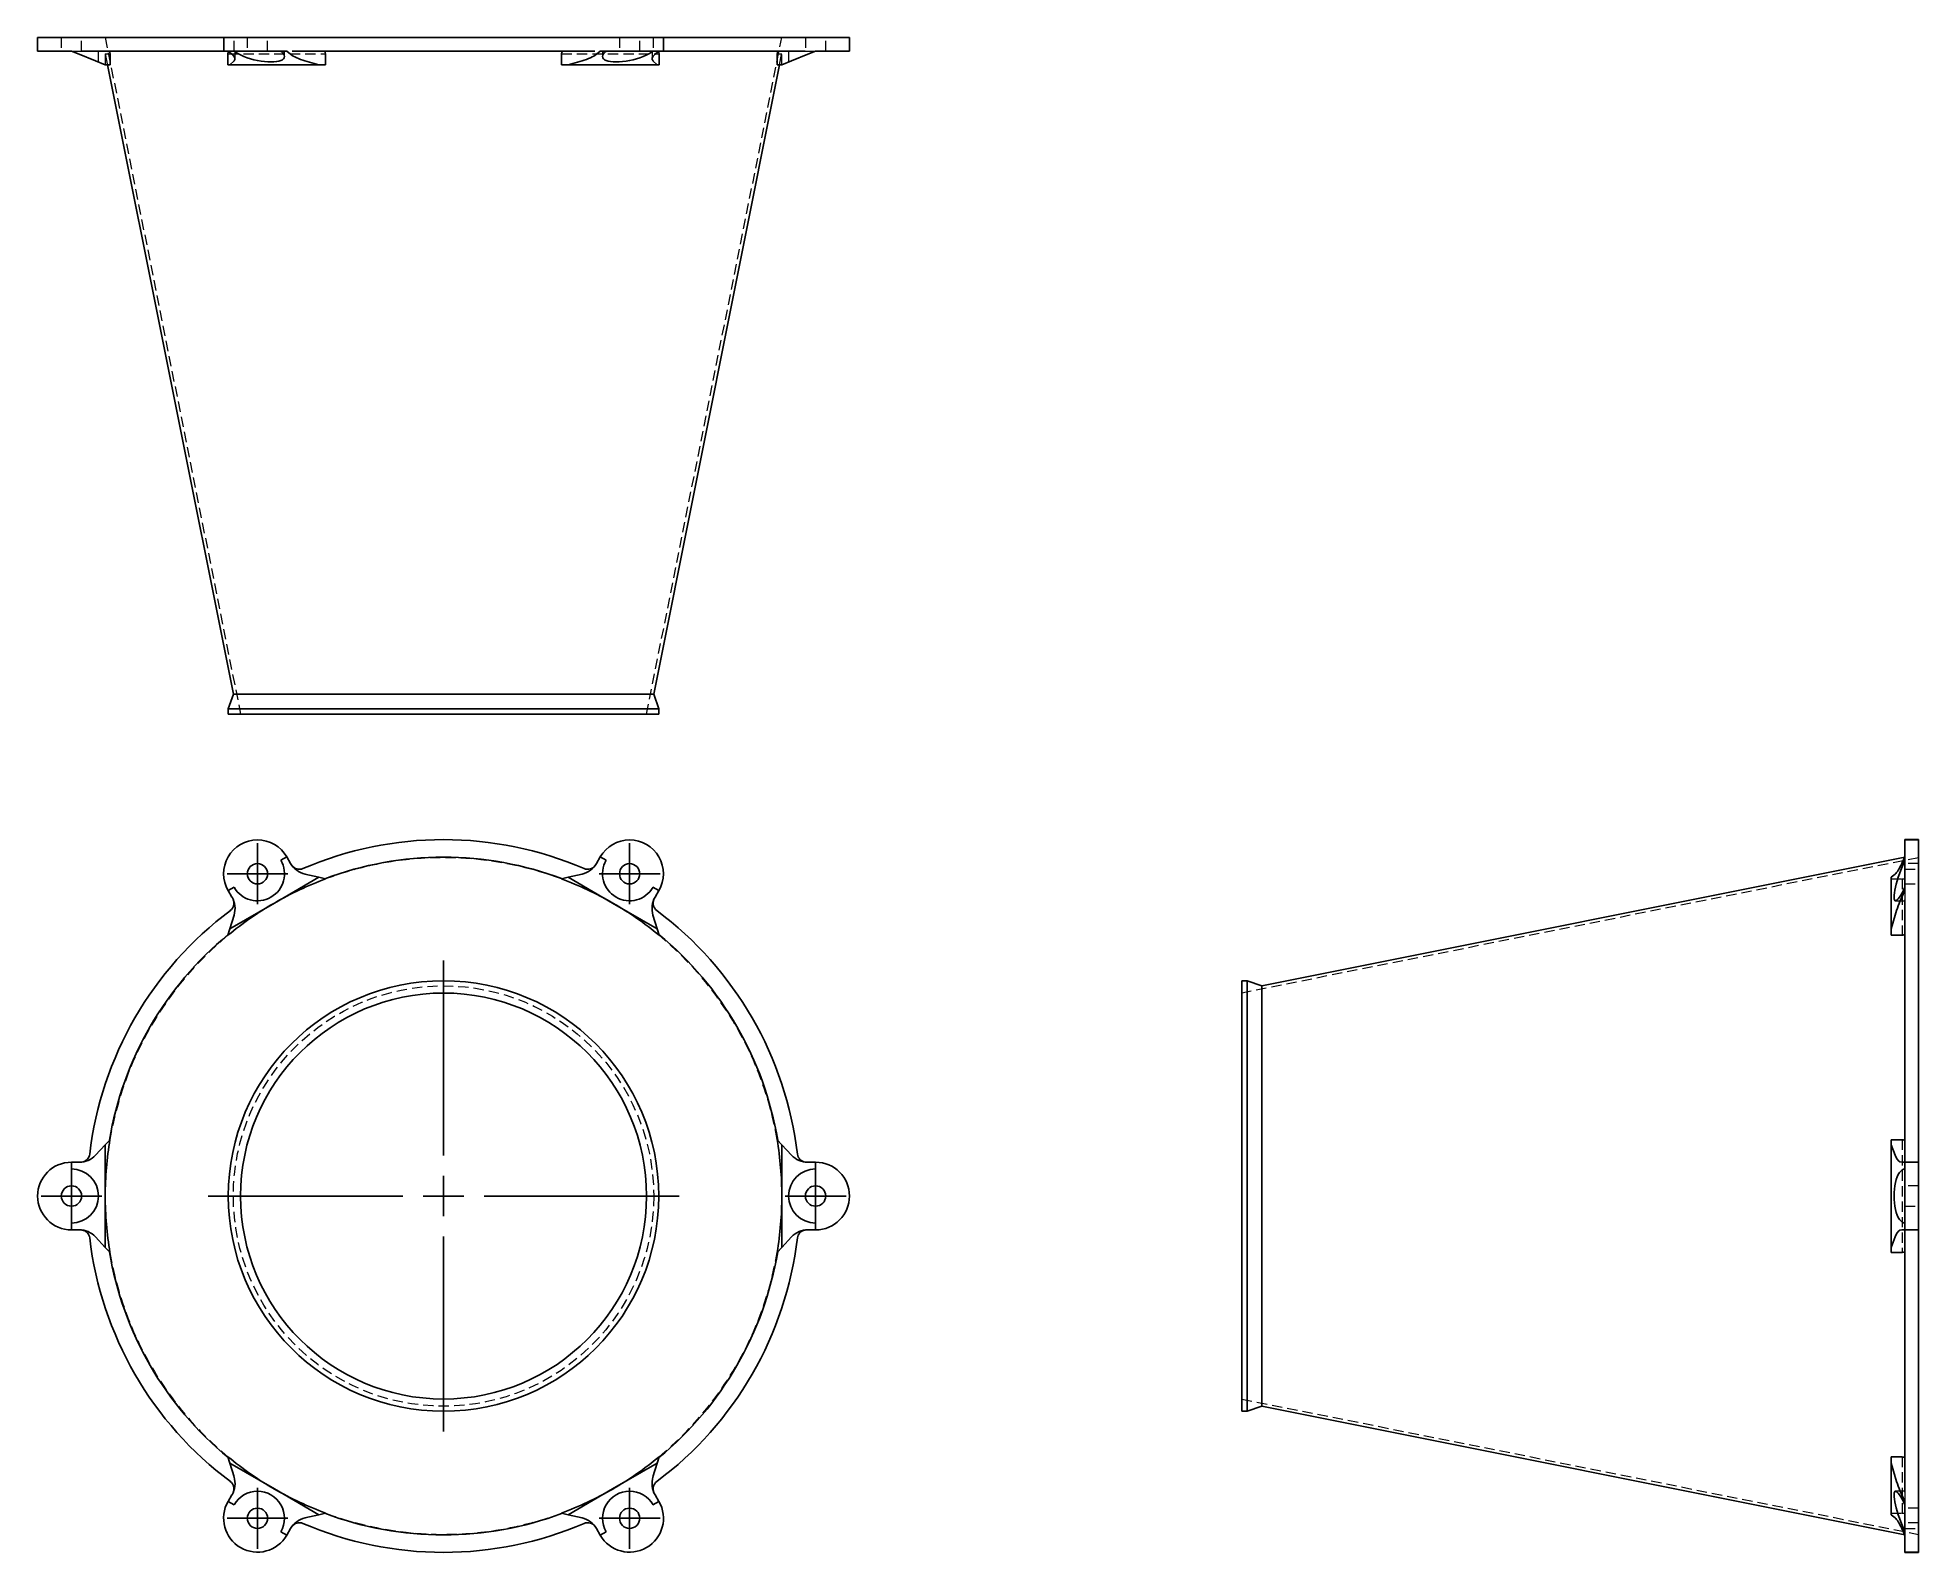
# Model space of a CAD drawing. Header units: millimetres. Extents: x 33 to 265, y 13 to 200.
import ezdxf

# ---------------------------------------------------------------- set-up
doc = ezdxf.new("R2010")
doc.units = ezdxf.units.MM
doc.linetypes.add('HIDDEN', pattern=[1.905, 1.27, -0.635])
doc.layers.add('10', color=7, linetype='Continuous')

# ---------------------------------------------------------------- blocks, each defined once
blk = doc.blocks.new('SW_CENTERMARKSYMBOL_0')
at = {"layer": '10', "color": 0}
for p, q in [((0, 2.5), (0, 3.75)), ((0, 0), (0, 2.5)), ((-2.5, 0), (-3.75, 0)), ((0, 0), (-2.5, 0)), ((0, 0), (0, -2.5)), ((0, 0), (2.5, 0)), ((2.5, 0), (3.75, 0)), ((0, -2.5), (0, -3.75))]:
    blk.add_line(p, q, dxfattribs=at)
blk = doc.blocks.new('SW_CENTERMARKSYMBOL_1')
at = {"layer": '10', "color": 0}
for p, q in [((0, 2.5), (0, 3.75)), ((0, 0), (0, 2.5)), ((-2.5, 0), (-3.75, 0)), ((0, 0), (-2.5, 0)), ((0, 0), (0, -2.5)), ((0, 0), (2.5, 0)), ((2.5, 0), (3.75, 0)), ((0, -2.5), (0, -3.75))]:
    blk.add_line(p, q, dxfattribs=at)
blk = doc.blocks.new('SW_CENTERMARKSYMBOL_2')
at = {"layer": '10', "color": 0}
for p, q in [((0, 2.5), (0, 3.75)), ((0, 0), (0, 2.5)), ((-2.5, 0), (-3.75, 0)), ((0, 0), (-2.5, 0)), ((0, 0), (0, -2.5)), ((0, 0), (2.5, 0)), ((2.5, 0), (3.75, 0)), ((0, -2.5), (0, -3.75))]:
    blk.add_line(p, q, dxfattribs=at)
blk = doc.blocks.new('SW_CENTERMARKSYMBOL_3')
at = {"layer": '10', "color": 0}
for p, q in [((0, 5), (0, 29.01)), ((0, 0), (0, 2.5)), ((-5, 0), (-29.01, 0)), ((0, 0), (-2.5, 0)), ((0, 0), (0, -2.5)), ((0, 0), (2.5, 0)), ((5, 0), (29.01, 0)), ((0, -5), (0, -29.01))]:
    blk.add_line(p, q, dxfattribs=at)
blk = doc.blocks.new('SW_CENTERMARKSYMBOL_4')
at = {"layer": '10', "color": 0}
for p, q in [((0, 2.5), (0, 3.75)), ((0, 0), (0, 2.5)), ((-2.5, 0), (-3.75, 0)), ((0, 0), (-2.5, 0)), ((0, 0), (0, -2.5)), ((0, 0), (2.5, 0)), ((2.5, 0), (3.75, 0)), ((0, -2.5), (0, -3.75))]:
    blk.add_line(p, q, dxfattribs=at)
blk = doc.blocks.new('SW_CENTERMARKSYMBOL_5')
at = {"layer": '10', "color": 0}
for p, q in [((0, 2.5), (0, 3.75)), ((0, 0), (0, 2.5)), ((-2.5, 0), (-3.75, 0)), ((0, 0), (-2.5, 0)), ((0, 0), (0, -2.5)), ((0, 0), (2.5, 0)), ((2.5, 0), (3.75, 0)), ((0, -2.5), (0, -3.75))]:
    blk.add_line(p, q, dxfattribs=at)
blk = doc.blocks.new('SW_CENTERMARKSYMBOL_6')
at = {"layer": '10', "color": 0}
for p, q in [((0, 2.5), (0, 3.75)), ((0, 0), (0, 2.5)), ((-2.5, 0), (-3.75, 0)), ((0, 0), (-2.5, 0)), ((0, 0), (0, -2.5)), ((0, 0), (2.5, 0)), ((2.5, 0), (3.75, 0)), ((0, -2.5), (0, -3.75))]:
    blk.add_line(p, q, dxfattribs=at)

msp = doc.modelspace()

# ---------------------------------------------------------------- linework, layer by layer
at = {"color": 7, "linetype": 'Continuous', "lineweight": 25}
for p, q in [((33, 199.67), (33, 198)), ((37.17, 199.67), (33, 199.67)), ((37.17, 199.67), (38.11, 199.67)), ((38.11, 199.67), (38.45, 199.67)), ((38.45, 199.67), (39.42, 199.67)), ((55.92, 199.67), (39.42, 199.67)), ((55.92, 199.67), (55.92, 198)), ((63.69, 199.67), (55.92, 199.67)), ((63.69, 199.67), (64.16, 199.67)), ((64.16, 199.67), (64.35, 199.67)), ((64.35, 199.67), (65.68, 199.67)), ((100.32, 199.67), (65.68, 199.67)), ((100.32, 199.67), (101.65, 199.67)), ((101.65, 199.67), (101.84, 199.67)), ((102.31, 199.67), (101.84, 199.67)), ((110.08, 199.67), (102.31, 199.67)), ((110.08, 198), (110.08, 199.67)), ((126.58, 199.67), (110.08, 199.67)), ((126.58, 199.67), (127.55, 199.67)), ((127.55, 199.67), (127.89, 199.67)), ((128.83, 199.67), (127.89, 199.67)), ((133, 199.67), (128.83, 199.67)), ((133, 198), (133, 199.67)), ((37.17, 198), (33, 198)), ((37.17, 198), (38.11, 197.62)), ((40.13, 196.81), (38.11, 197.62)), ((39.42, 198), (38.45, 198)), ((55.92, 198), (39.42, 198)), ((41.92, 196.33), (41.92, 197.68)), ((63.69, 198), (55.92, 198)), ((56.44, 196.33), (56.44, 197.68)), ((56.94, 197.62), (56.47, 198)), ((63.69, 198), (64.16, 197.62)), ((65.68, 198), (64.35, 198)), ((100.32, 198), (65.68, 198)), ((68.47, 196.33), (68.47, 197.68)), ((97.53, 196.33), (97.53, 197.68)), ((101.65, 198), (100.32, 198)), ((101.84, 197.62), (102.31, 198)), ((110.08, 198), (102.31, 198)), ((109.53, 198), (109.06, 197.62)), ((109.56, 196.33), (109.56, 197.68)), ((126.58, 198), (110.08, 198)), ((124.08, 196.33), (124.08, 197.68)), ((127.89, 197.62), (125.87, 196.81)), ((127.55, 198), (126.58, 198)), ((127.89, 197.62), (128.83, 198)), ((133, 198), (128.83, 198)), ((40.13, 196.81), (41.33, 196.33)), ((41.33, 196.33), (41.92, 196.33)), ((41.6, 196.33), (57.11, 118.81)), ((56.69, 196.33), (56.44, 196.33)), ((56.69, 196.33), (57.2, 196.81)), ((62.17, 196.33), (56.69, 196.33)), ((67.64, 196.33), (62.17, 196.33)), ((65.93, 196.81), (67.64, 196.33)), ((67.64, 196.33), (68.47, 196.33)), ((98.36, 196.33), (97.53, 196.33)), ((98.36, 196.33), (100.07, 196.81)), ((103.83, 196.33), (98.36, 196.33)), ((109.31, 196.33), (103.83, 196.33)), ((108.8, 196.81), (109.31, 196.33)), ((108.89, 118.81), (124.4, 196.33)), ((109.31, 196.33), (109.56, 196.33)), ((124.67, 196.33), (124.08, 196.33)), ((124.67, 196.33), (125.87, 196.81)), ((57.11, 118.81), (56.49, 116.99)), ((57.11, 118.81), (108.89, 118.81)), ((109.51, 116.99), (108.89, 118.81)), ((56.49, 116.99), (56.49, 116.33)), ((109.51, 116.99), (56.49, 116.99)), ((109.51, 116.33), (56.49, 116.33)), ((109.51, 116.33), (109.51, 116.99)), ((264.67, 100.89), (263, 100.89)), ((263, 100.86), (263, 100.89)), ((264.67, 100.86), (263, 100.86)), ((263, 94.61), (263, 100.86)), ((264.67, 100.86), (264.67, 100.89)), ((264.67, 94.61), (264.67, 100.86)), ((63.69, 98.78), (62.97, 98.36)), ((63.69, 98.78), (64.16, 97.96)), ((101.84, 97.96), (102.31, 98.78)), ((102.31, 98.78), (103.03, 98.36)), ((262.98, 98.73), (183.81, 82.89)), ((262.62, 97.96), (263, 98.78)), ((56.47, 94.61), (57.2, 95.03)), ((67.64, 96.25), (62.17, 93.08)), ((65.93, 96.65), (67.64, 96.25)), ((67.64, 96.25), (68.47, 96.05)), ((98.36, 96.25), (97.53, 96.05)), ((98.36, 96.25), (100.07, 96.65)), ((103.83, 93.08), (98.36, 96.25)), ((109.53, 94.61), (108.8, 95.03)), ((261.33, 96.25), (261.81, 96.65)), ((261.33, 93.08), (261.33, 96.25)), ((56.94, 93.8), (56.47, 94.61)), ((62.17, 93.08), (56.69, 89.92)), ((109.31, 89.92), (103.83, 93.08)), ((109.53, 94.61), (109.06, 93.8)), ((261.33, 89.92), (261.33, 93.08)), ((263, 94.61), (262.62, 93.8)), ((263, 92.17), (263, 93.49)), ((264.67, 94.61), (264.67, 93.8)), ((264.67, 93.8), (264.67, 93.49)), ((264.67, 93.49), (264.67, 92.17)), ((56.69, 89.92), (57.2, 91.6)), ((108.8, 91.6), (109.31, 89.92)), ((261.81, 91.6), (261.33, 89.92)), ((263, 62.16), (263, 92.17)), ((264.67, 62.16), (264.67, 92.17)), ((56.69, 89.92), (56.44, 89.11)), ((109.31, 89.92), (109.56, 89.11)), ((261.33, 89.92), (261.33, 89.11)), ((261.33, 89.11), (262.68, 89.11)), ((181.99, 83.51), (181.33, 83.51)), ((181.33, 57), (181.33, 83.51)), ((183.81, 82.89), (181.99, 83.51)), ((181.99, 57), (181.99, 83.51)), ((183.81, 82.89), (183.81, 31.11)), ((40.13, 62.04), (41.33, 63.32)), ((41.33, 63.32), (41.92, 63.94)), ((41.33, 63.32), (41.33, 57)), ((124.67, 63.32), (124.08, 63.94)), ((124.67, 57), (124.67, 63.32)), ((124.67, 63.32), (125.87, 62.04)), ((261.33, 63.32), (261.33, 63.94)), ((261.33, 63.94), (262.68, 63.94)), ((261.33, 57), (261.33, 63.32)), ((261.33, 63.32), (261.81, 62.04)), ((37.17, 61.17), (38.11, 61.17)), ((37.17, 61.17), (37.17, 60.33)), ((127.89, 61.17), (128.83, 61.17)), ((128.83, 61.17), (128.83, 60.33)), ((262.62, 61.17), (263, 61.17)), ((263, 61.19), (263, 62.16)), ((263, 52.83), (263, 61.17)), ((263, 61.17), (264.67, 61.17)), ((264.67, 62.16), (264.67, 61.19)), ((264.67, 61.19), (264.67, 61.17)), ((264.67, 52.83), (264.67, 61.17)), ((41.33, 57), (41.33, 50.68)), ((124.67, 50.68), (124.67, 57)), ((181.33, 30.49), (181.33, 57)), ((181.99, 30.49), (181.99, 57)), ((261.33, 50.68), (261.33, 57)), ((37.17, 52.83), (37.17, 53.67)), ((128.83, 52.83), (128.83, 53.67)), ((38.11, 52.83), (37.17, 52.83)), ((41.33, 50.68), (40.13, 51.96)), ((125.87, 51.96), (124.67, 50.68)), ((128.83, 52.83), (127.89, 52.83)), ((261.81, 51.96), (261.33, 50.68)), ((263, 52.83), (262.62, 52.83)), ((263, 52.83), (264.67, 52.83)), ((263, 51.84), (263, 52.81)), ((263, 21.83), (263, 51.84)), ((264.67, 52.83), (264.67, 52.81)), ((264.67, 52.81), (264.67, 51.84)), ((264.67, 21.83), (264.67, 51.84)), ((41.33, 50.68), (41.92, 50.06)), ((124.67, 50.68), (124.08, 50.06)), ((261.33, 50.68), (261.33, 50.06)), ((261.33, 50.06), (262.68, 50.06)), ((181.33, 30.49), (181.99, 30.49)), ((181.99, 30.49), (183.81, 31.11)), ((183.81, 31.11), (262.98, 15.27)), ((56.69, 24.08), (56.44, 24.89)), ((57.2, 22.4), (56.69, 24.08)), ((56.69, 24.08), (62.17, 20.92)), ((103.83, 20.92), (109.31, 24.08)), ((109.31, 24.08), (108.8, 22.4)), ((109.31, 24.08), (109.56, 24.89)), ((261.33, 24.08), (261.33, 24.89)), ((261.33, 24.89), (262.68, 24.89)), ((261.33, 24.08), (261.81, 22.4)), ((261.33, 20.92), (261.33, 24.08)), ((62.17, 20.92), (67.64, 17.75)), ((98.36, 17.75), (103.83, 20.92)), ((261.33, 17.75), (261.33, 20.92)), ((263, 20.51), (263, 21.83)), ((264.67, 21.83), (264.67, 20.51)), ((56.47, 19.39), (56.94, 20.2)), ((56.47, 19.39), (57.2, 18.97)), ((109.53, 19.39), (108.8, 18.97)), ((109.06, 20.2), (109.53, 19.39)), ((262.62, 20.2), (263, 19.39)), ((263, 13.14), (263, 19.39)), ((264.67, 20.51), (264.67, 20.2)), ((264.67, 19.39), (264.67, 20.2)), ((264.67, 13.14), (264.67, 19.39)), ((67.64, 17.75), (65.93, 17.35)), ((67.64, 17.75), (68.47, 17.95)), ((98.36, 17.75), (97.53, 17.95)), ((100.07, 17.35), (98.36, 17.75)), ((261.81, 17.35), (261.33, 17.75)), ((63.69, 15.22), (62.97, 15.64)), ((64.16, 16.04), (63.69, 15.22)), ((102.31, 15.22), (101.84, 16.04)), ((102.31, 15.22), (103.03, 15.64)), ((263, 15.22), (262.62, 16.04)), ((263, 13.14), (264.67, 13.14)), ((263, 13.11), (263, 13.14)), ((263, 13.11), (264.67, 13.11)), ((264.67, 13.11), (264.67, 13.14))]:
    msp.add_line(p, q, dxfattribs=at)
at = {"color": 7, "linetype": 'HIDDEN', "lineweight": 18}
for p, q in [((35.92, 199.67), (35.92, 198)), ((38.42, 198), (38.42, 199.67)), ((41.33, 199.67), (58, 116.33)), ((57.19, 198), (57.19, 199.67)), ((58.83, 199.67), (58.83, 198)), ((61.33, 198), (61.33, 199.67)), ((104.67, 199.67), (104.67, 198)), ((107.17, 198), (107.17, 199.67)), ((108, 116.33), (124.67, 199.67)), ((108.81, 199.67), (108.81, 198)), ((127.58, 199.67), (127.58, 198)), ((130.08, 198), (130.08, 199.67)), ((37.17, 198), (38.45, 198)), ((40.5, 196.67), (40.5, 198)), ((41.33, 197.68), (41.92, 197.68)), ((41.33, 197.68), (41.6, 196.33)), ((41.33, 197.68), (41.33, 196.33)), ((56.44, 197.68), (68.47, 197.68)), ((57.32, 197.07), (57.32, 198)), ((63.42, 197.33), (63.42, 198)), ((97.53, 197.68), (109.56, 197.68)), ((102.58, 198), (102.58, 197.33)), ((108.68, 198), (108.68, 197.07)), ((124.08, 197.68), (124.67, 197.68)), ((124.4, 196.33), (124.67, 197.68)), ((124.67, 196.33), (124.67, 197.68)), ((125.5, 198), (125.5, 196.67)), ((127.55, 198), (128.83, 198)), ((57.2, 196.81), (56.69, 196.33)), ((109.31, 196.33), (108.8, 196.81)), ((264.67, 98.67), (181.33, 82)), ((263, 98.73), (262.98, 98.73)), ((264.67, 97.94), (263, 97.94)), ((261.81, 96.65), (261.33, 96.25)), ((261.33, 96.05), (262.68, 96.05)), ((262.68, 96.05), (262.68, 89.11)), ((263, 97.24), (264.67, 97.24)), ((263, 95.44), (264.67, 95.44)), ((261.85, 93.36), (263, 93.36)), ((263, 94.61), (263, 93.49)), ((261.81, 62.04), (261.33, 63.32)), ((262.68, 63.94), (262.68, 50.06)), ((264.67, 58.25), (263, 58.25)), ((263, 55.75), (264.67, 55.75)), ((261.33, 50.68), (261.81, 51.96)), ((181.33, 32), (264.67, 15.33)), ((262.68, 24.89), (262.68, 17.95)), ((263, 20.64), (261.85, 20.64)), ((263, 20.51), (263, 19.39)), ((264.67, 18.56), (263, 18.56)), ((261.33, 17.95), (262.68, 17.95)), ((261.33, 17.75), (261.81, 17.35)), ((264.67, 16.76), (263, 16.76)), ((262.98, 15.27), (263, 15.27)), ((263, 16.06), (264.67, 16.06))]:
    msp.add_line(p, q, dxfattribs=at)
at = {"color": 7, "linetype": 'Continuous', "lineweight": 25}
for centre, radius in [((60.08, 96.69), 1.25), ((105.92, 96.69), 1.25), ((83, 57), 26.51), ((83, 57), 25), ((37.17, 57), 1.25), ((128.83, 57), 1.25), ((60.08, 17.31), 1.25), ((105.92, 17.31), 1.25)]:
    msp.add_circle(centre, radius, dxfattribs=at)
at = {"color": 7, "linetype": 'HIDDEN', "lineweight": 18}
msp.add_circle((83, 57), 25.89, dxfattribs=at)
at = {"color": 7, "linetype": 'Continuous', "lineweight": 25}
for centre, radius, start, end in [((60.08, 96.69), 4.17, 30, 210), ((83, 57), 43.89, 66.7517, 113.2483), ((105.92, 96.69), 4.17, 330, 150), ((60.08, 96.69), 3.33, 210, 30), ((66.57, 99.35), 2.78, 210, 256.8191), ((65.24, 98.35), 1.11, 217.0767, 293.2483), ((83, 57), 41.73, 69.4635, 110.5365), ((99.43, 99.35), 2.78, 283.1809, 330), ((100.76, 98.35), 1.11, 246.7517, 322.9233), ((105.92, 96.69), 3.33, 150, 330), ((83, 57), 41.67, 110.4059, 120), ((83, 57), 41.67, 60, 69.5941), ((83, 57), 41.67, 120, 129.5941), ((56.07, 93.06), 1.11, 306.7517, 22.9233), ((54.54, 92.41), 2.78, 343.1809, 30), ((83, 57), 41.67, 50.4059, 60), ((111.46, 92.41), 2.78, 150, 196.8191), ((109.93, 93.06), 1.11, 157.0767, 233.2483), ((83, 57), 43.89, 126.7517, 173.2483), ((83, 57), 43.89, 6.7517, 53.2483), ((83, 57), 41.73, 129.4635, 170.5365), ((83, 57), 41.73, 9.4635, 50.5365), ((83, 57), 41.67, 170.4059, 180), ((83, 57), 41.67, 0, 9.5941), ((37.17, 57), 4.17, 90, 270), ((37.17, 57), 3.33, 270, 90), ((38.11, 63.94), 2.78, 270, 316.8191), ((38.31, 62.29), 1.11, 277.0767, 353.2483), ((128.83, 57), 3.33, 90, 270), ((127.89, 63.94), 2.78, 223.1809, 270), ((127.69, 62.29), 1.11, 186.7517, 262.9233), ((128.83, 57), 4.17, 270, 90), ((83, 57), 41.67, 180, 189.5941), ((83, 57), 41.67, 350.4059, 0), ((38.11, 50.06), 2.78, 43.1809, 90), ((38.31, 51.71), 1.11, 6.7517, 82.9233), ((83, 57), 43.89, 186.7517, 233.2483), ((83, 57), 43.89, 306.7517, 353.2483), ((127.89, 50.06), 2.78, 90, 136.8191), ((127.69, 51.71), 1.11, 97.0767, 173.2483), ((83, 57), 41.73, 189.4635, 230.5365), ((83, 57), 41.73, 309.4635, 350.5365), ((83, 57), 41.67, 230.4059, 240), ((83, 57), 41.67, 300, 309.5941), ((56.07, 20.94), 1.11, 337.0767, 53.2483), ((54.54, 21.59), 2.78, 330, 16.8191), ((83, 57), 41.67, 240, 249.5941), ((83, 57), 41.67, 290.4059, 300), ((111.46, 21.59), 2.78, 163.1809, 210), ((109.93, 20.94), 1.11, 126.7517, 202.9233), ((60.08, 17.31), 4.17, 150, 330), ((60.08, 17.31), 3.33, 330, 150), ((105.92, 17.31), 4.17, 210, 30), ((105.92, 17.31), 3.33, 30, 210), ((66.57, 14.65), 2.78, 103.1809, 150), ((65.24, 15.65), 1.11, 66.7517, 142.9233), ((83, 57), 43.89, 246.7517, 293.2483), ((83, 57), 41.73, 249.4635, 290.5365), ((99.43, 14.65), 2.78, 30, 76.8191), ((100.76, 15.65), 1.11, 37.0767, 113.2483)]:
    msp.add_arc(centre, radius, start, end, dxfattribs=at)
at = {"color": 7, "linetype": 'HIDDEN', "lineweight": 18}
for start, end in [(69.5941, 110.4059), (129.5941, 170.4059), (9.5941, 50.4059), (189.5941, 230.4059), (309.5941, 350.4059), (249.5941, 290.4059)]:
    msp.add_arc((83, 57), 41.67, start, end, dxfattribs=at)
at = {"color": 7, "linetype": 'Continuous', "lineweight": 25}
for centre, major_axis, ratio, start_param, end_param in [((54.54, 197.62), (2.77, -0.63), 0.331433, 6.064382, 6.881529), ((60.08, 198), (3.32, -0.75), 0.331433, 3.739936, 6.881529), ((66.57, 197.62), (2.77, -0.63), 0.331433, 3.739936, 4.557083), ((99.43, 197.62), (2.77, 0.63), 0.331433, 4.867695, 5.684842), ((105.92, 198), (3.32, 0.75), 0.331433, 2.543249, 5.684842), ((111.46, 197.62), (2.77, 0.63), 0.331433, 2.543249, 3.360396), ((263, 96.69), (1.19, 3.33), 0.177868, 1.110999, 4.252592), ((262.62, 99.35), (1, 2.77), 0.177868, 3.435445, 4.252592), ((262.62, 92.41), (1, 2.77), 0.177868, 1.110999, 1.928146), ((263, 57), (0, 3.33), 0.4, 0, 3.141593), ((262.62, 63.94), (0, 2.78), 0.4, 2.324446, 3.141593), ((262.62, 50.06), (0, 2.78), 0.4, 0, 0.817147), ((263, 17.31), (-1.19, 3.33), 0.177868, 5.172186, 8.313779), ((262.62, 21.59), (-1, 2.77), 0.177868, 1.213447, 2.030594), ((262.62, 14.65), (-1, 2.77), 0.177868, 5.172186, 5.989333)]:
    msp.add_ellipse(centre, major_axis=major_axis, ratio=ratio, start_param=start_param, end_param=end_param, dxfattribs=at)
for points in [[(41.92, 197.68), (41.89, 197.79), (41.86, 197.89), (41.84, 198)], [(56.44, 197.68), (56.46, 197.79), (56.47, 197.89), (56.48, 198)], [(68.47, 197.68), (68.44, 197.79), (68.4, 197.89), (68.36, 198)], [(97.53, 197.68), (97.56, 197.79), (97.6, 197.89), (97.64, 198)], [(109.56, 197.68), (109.54, 197.79), (109.53, 197.89), (109.52, 198)], [(124.08, 197.68), (124.11, 197.79), (124.14, 197.89), (124.16, 198)], [(262.68, 89.11), (262.79, 89.14), (262.89, 89.18), (263, 89.22)], [(262.68, 63.94), (262.79, 63.92), (262.89, 63.89), (263, 63.86)], [(262.68, 50.06), (262.79, 50.08), (262.89, 50.11), (263, 50.14)], [(262.68, 24.89), (262.79, 24.86), (262.89, 24.82), (263, 24.78)]]:
    msp.add_open_spline(points, degree=3, dxfattribs=at)
at = {"color": 7, "linetype": 'HIDDEN', "lineweight": 18}
for points in [[(56.44, 197.68), (56.46, 197.79), (56.47, 197.89), (56.48, 198)], [(68.47, 197.68), (68.44, 197.79), (68.4, 197.89), (68.36, 198)], [(97.53, 197.68), (97.56, 197.79), (97.6, 197.89), (97.64, 198)], [(109.56, 197.68), (109.54, 197.79), (109.53, 197.89), (109.52, 198)], [(262.68, 96.05), (262.79, 96.06), (262.89, 96.07), (263, 96.08)], [(262.68, 89.11), (262.79, 89.14), (262.89, 89.18), (263, 89.22)], [(262.68, 63.94), (262.79, 63.92), (262.89, 63.89), (263, 63.86)], [(262.68, 50.06), (262.79, 50.08), (262.89, 50.11), (263, 50.14)], [(262.68, 24.89), (262.79, 24.86), (262.89, 24.82), (263, 24.78)], [(262.68, 17.95), (262.79, 17.94), (262.89, 17.93), (263, 17.92)]]:
    msp.add_open_spline(points, degree=3, dxfattribs=at)

# ---------------------------------------------------------------- block references
at = {"layer": '10'}
for name, p in [('SW_CENTERMARKSYMBOL_5', (60.08, 96.69)), ('SW_CENTERMARKSYMBOL_2', (105.92, 96.69)), ('SW_CENTERMARKSYMBOL_3', (83, 57)), ('SW_CENTERMARKSYMBOL_1', (37.17, 57)), ('SW_CENTERMARKSYMBOL_4', (128.83, 57)), ('SW_CENTERMARKSYMBOL_6', (60.08, 17.31)), ('SW_CENTERMARKSYMBOL_0', (105.92, 17.31))]:
    msp.add_blockref(name, p, dxfattribs=at)

doc.saveas('drawing.dxf')
